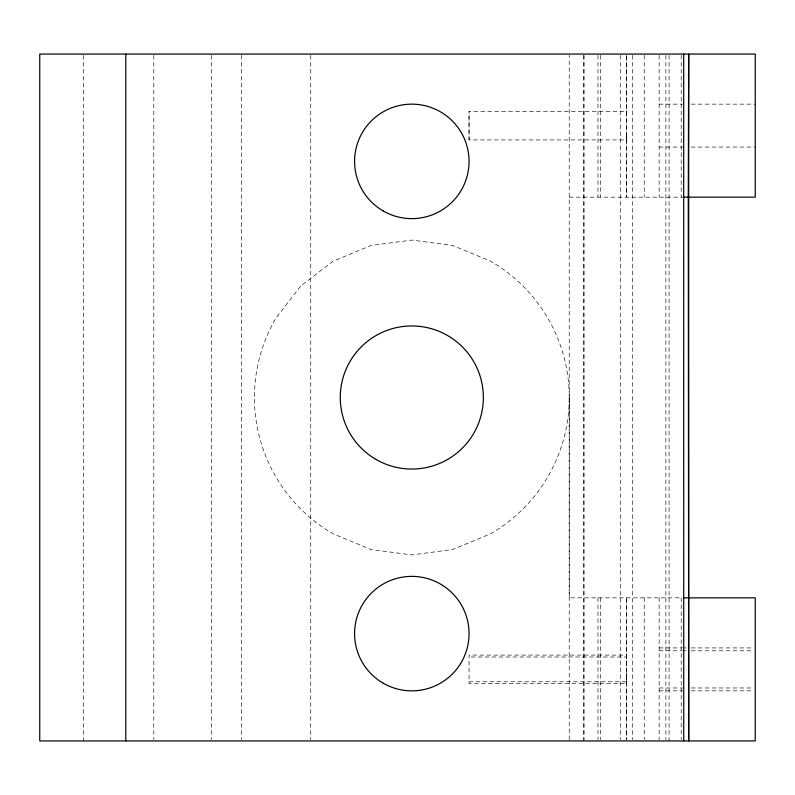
<?xml version="1.0" encoding="UTF-8"?>
<svg xmlns="http://www.w3.org/2000/svg" width="795" height="795" viewBox="0 0 795 795"><rect width="100%" height="100%" fill="white"/><g stroke="black" fill="none" stroke-linecap="round" stroke-linejoin="round"><path stroke-width="0.6" stroke-dasharray="3.98 2.98" d="M569.22 739.757L569.22 55.243M569.25 397.5L569.22 597.84L682.07 597.84M626.351 135.726L626.351 139.92L469.05 139.92L469.05 111.3L626.351 111.3L626.351 115.494L626.351 111.3M469.05 139.92L469.05 111.3M626.351 665.683L626.351 655.08L469.05 655.08L469.05 683.7L626.351 683.7L626.351 673.097M626.351 655.08L626.351 656.998L469.05 656.998M659.154 104.145L682.567 104.145M691.193 104.145L755.25 104.145M659.154 147.075L682.567 147.075M691.193 147.075L755.25 147.075M569.22 197.16L683.561 197.16M659.154 647.925L681.335 647.925M682.567 647.925L686.264 647.925M691.193 647.925L752.785 647.925M659.154 650.807L681.335 650.807M682.567 650.807L686.264 650.807M691.193 650.807L752.785 650.807M469.05 681.782L626.351 681.782L626.351 683.7M659.154 687.973L682.567 687.973M691.193 687.973L752.785 687.973M659.154 690.855L682.567 690.855M691.193 690.855L752.785 690.855M626.351 139.92L626.351 132.765M681.206 55.292L681.206 197.16M681.206 597.84L681.206 739.708M669.092 55.302L669.092 740.94M665.892 55.302L665.892 739.698M659.154 55.292L659.154 197.16M659.154 597.84L659.154 739.708M644.238 55.292L644.238 197.16M644.238 597.84L644.238 739.708M632.651 55.302L632.651 739.698M620.269 55.302L620.269 739.698M600.334 55.292L600.334 197.16M600.334 597.84L600.334 739.708M597.979 55.292L597.979 197.16M597.979 597.84L597.979 739.708M583.977 55.302L583.977 739.698M583.828 55.302L583.828 740.94M310.726 55.302L310.726 739.698M241.422 55.302L241.422 739.698M211.619 55.302L211.619 739.698M153.803 55.302L153.803 739.698M83.594 55.302L83.594 740.94M626.361 597.84L626.361 739.708L626.341 597.84M626.361 55.292L626.351 197.16L626.341 55.292M300.53 286.19L275.517 318.795A157.41 157.41 0 0 0 333.135 533.823L371.096 549.544L411.84 554.91L452.584 549.544L490.545 533.823A157.41 157.41 0 0 0 490.545 261.177L452.584 245.456L411.84 240.09L371.096 245.456L333.135 261.177L300.53 286.19"/><path stroke-width="1.19" d="M683.72 740.94L683.7 54.06M683.7 197.16L755.25 197.16L755.25 54.06L39.75 54.07L39.75 740.94L755.25 740.94L755.25 597.84L683.67 597.85M125.799 54.07L125.799 740.94M688.271 197.16L688.718 740.94L688.708 54.06L688.271 197.16M376.035 459.46A71.55 71.55 0 0 0 483.36 397.5A71.55 71.55 0 0 0 376.035 335.54A71.55 71.55 0 0 0 376.035 459.46M383.19 683.183A57.24 57.24 0 0 0 469.05 633.615A57.24 57.24 0 0 0 383.19 584.047A57.24 57.24 0 0 0 383.19 683.183M383.19 210.953A57.24 57.24 0 0 0 469.05 161.385A57.24 57.24 0 0 0 383.19 111.817A57.24 57.24 0 0 0 383.19 210.953"/></g></svg>
